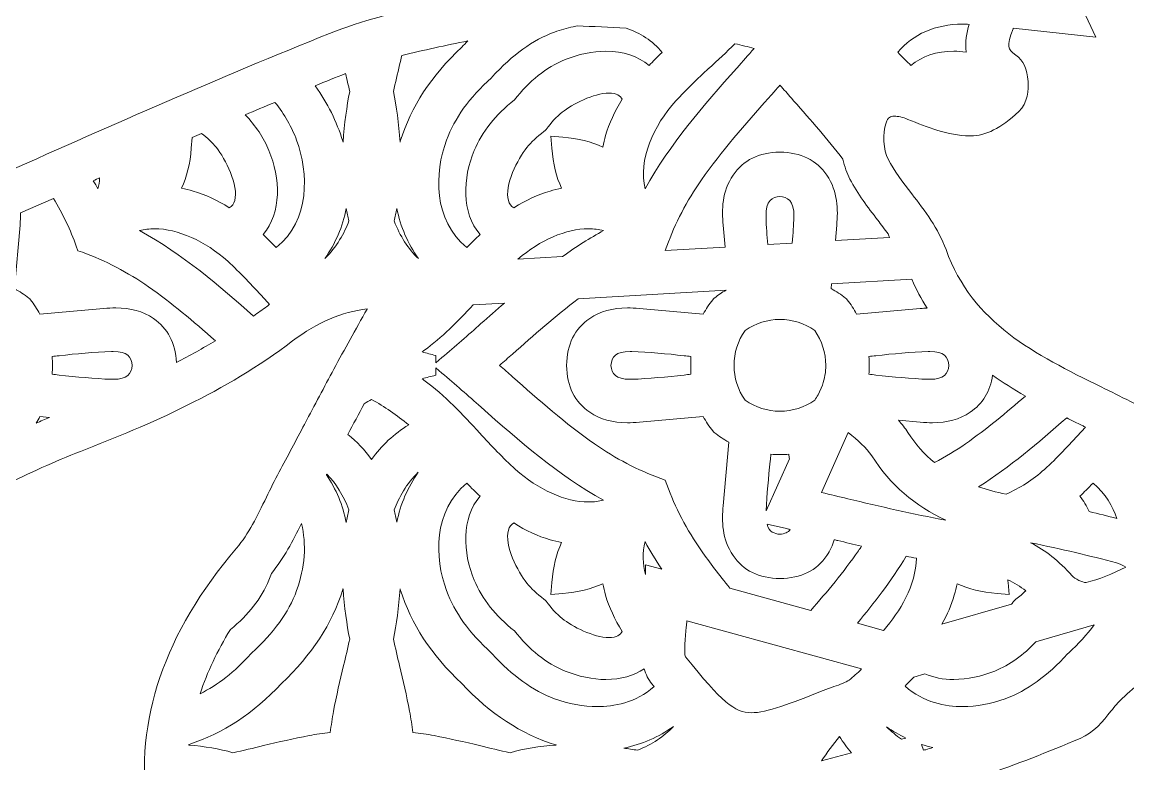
# Model space of a CAD drawing. Header units: inches. Extents: x 95 to 3545, y -2258 to -163.
# Drawn here: x 1654.8 to 2088.8, y -1878.8 to -1587.6 of the extents above; entities that cross this region are included whole.
import ezdxf

# ---------------------------------------------------------------- set-up
doc = ezdxf.new("R2010")
doc.units = ezdxf.units.IN
doc.header["$MEASUREMENT"] = 0
doc.layers.add('Layer 1', color=7, linetype='Continuous')

msp = doc.modelspace()

# ---------------------------------------------------------------- linework, layer by layer
at = {"layer": 'Layer 1', "lineweight": 0}
for points, knots in [([(1588.7, -2234.98), (1588.7, -2234.98), (1582.94, -2236.26), (1582.94, -2236.26), (1582.94, -2236.26), (1569.28, -2224.81), (1569.28, -2224.81), (1569.28, -2224.81), (1579.17, -2218.65), (1579.17, -2218.65), (1582.73, -2216.43), (1586.33, -2214.08), (1589.8, -2211.81), (1596.01, -2207.75), (1602.37, -2203.59), (1609.03, -2199.83), (1609.03, -2199.83), (1621.99, -2188.6), (1621.99, -2188.6), (1632.5, -2179.5), (1645, -2174.04), (1657.09, -2168.76), (1665.23, -2165.2), (1673.1, -2161.76), (1680.24, -2157.37), (1680.24, -2157.37), (1646.04, -2166.78), (1646.04, -2166.78), (1646.04, -2166.78), (1637.97, -2149.46), (1637.97, -2149.46), (1637.97, -2149.46), (1663.84, -2138.18), (1663.84, -2138.18), (1663.84, -2138.18), (1662.38, -2138.18), (1662.38, -2138.18), (1662.38, -2138.18), (1660.65, -2119.26), (1660.65, -2119.26), (1660.65, -2119.26), (1668.62, -2118.13), (1668.62, -2118.13), (1671.49, -2117.73), (1674.35, -2117.34), (1677.22, -2116.95), (1683.43, -2116.12), (1689.76, -2115.27), (1695.89, -2114.25), (1713.28, -2111.35), (1718.52, -2104.63), (1725.45, -2085.91), (1731.43, -2069.74), (1735.36, -2053.43), (1737.97, -2037.83), (1737.97, -2037.83), (1728, -2043.54), (1728, -2043.54), (1727.23, -2043.99), (1726.57, -2044.43), (1725.93, -2044.87), (1725.93, -2044.87), (1725.85, -2044.92), (1725.85, -2044.92), (1723.91, -2046.24), (1721.5, -2047.88), (1718.08, -2048.05), (1711.54, -2048.36), (1704.87, -2048.74), (1698.43, -2049.1), (1680.57, -2050.09), (1662.16, -2051.12), (1643.72, -2051.12), (1642.24, -2051.12), (1640.76, -2051.12), (1639.28, -2051.1), (1639.28, -2051.1), (1638.02, -2051.09), (1638.02, -2051.09), (1626.6, -2051.09), (1620.46, -2052.65), (1614.31, -2061.86), (1586.36, -2103.78), (1548.78, -2137.9), (1499.42, -2166.18), (1485.88, -2173.93), (1473.31, -2184.2), (1461.15, -2194.14), (1455.63, -2198.65), (1449.95, -2203.29), (1444.3, -2207.6), (1444.3, -2207.6), (1429.52, -2218.86), (1429.52, -2218.86), (1429.52, -2218.86), (1423.5, -2213.94), (1423.5, -2213.94), (1423.5, -2213.94), (1434.47, -2191.19), (1434.47, -2191.19), (1434.47, -2191.19), (1416.14, -2194.34), (1416.14, -2194.34), (1416.14, -2194.34), (1410.18, -2179.45), (1410.18, -2179.45), (1410.18, -2179.45), (1411.3, -2178.76), (1411.3, -2178.76), (1401.16, -2178.45), (1390.51, -2176.54), (1378.06, -2172.82), (1375.55, -2172.07), (1372.18, -2172.05), (1368.27, -2172.02), (1366, -2172), (1363.44, -2171.98), (1360.7, -2171.81), (1360.7, -2171.81), (1341.82, -2170.69), (1341.82, -2170.69), (1341.82, -2170.69), (1331.44, -2174.95), (1331.44, -2174.95), (1331.44, -2174.95), (1320.73, -2160.86), (1320.73, -2160.86), (1320.73, -2160.86), (1338.55, -2146.6), (1338.55, -2146.6), (1338.55, -2146.6), (1325.56, -2145.64), (1325.56, -2145.64), (1325.56, -2145.64), (1324.27, -2137.97), (1324.27, -2137.97), (1324.27, -2137.97), (1354.92, -2124.84), (1354.92, -2124.84), (1354.92, -2124.84), (1350.21, -2111.4), (1350.21, -2111.4), (1350.21, -2111.4), (1355.61, -2108.09), (1355.61, -2108.09), (1355.61, -2108.09), (1352.5, -2091.5), (1352.5, -2091.5), (1352.5, -2091.5), (1359.38, -2089.11), (1359.38, -2089.11), (1360.84, -2088.6), (1362.35, -2088.16), (1363.68, -2087.77), (1366.11, -2087.05), (1368.41, -2086.38), (1370.04, -2085.44), (1375.18, -2082.48), (1380.45, -2079.65), (1385.55, -2076.91), (1398.02, -2070.22), (1410.89, -2063.3), (1421.41, -2054.59), (1454.81, -2026.94), (1495.17, -2010.13), (1548.44, -2001.69), (1561.1, -1999.69), (1573.97, -1999.23), (1586.41, -1998.78), (1586.41, -1998.78), (1586.53, -1998.77), (1586.53, -1998.77), (1589.91, -1998.65), (1593.28, -1998.53), (1596.65, -1998.38), (1605.72, -1997.97), (1610.68, -1996.32), (1614.31, -1988.05), (1624.89, -1963.99), (1641.51, -1943.01), (1662.39, -1927.38), (1662.39, -1927.38), (1665.76, -1924.85), (1665.76, -1924.85), (1665.76, -1924.85), (1702.05, -1935.39), (1702.05, -1935.39), (1702.05, -1935.39), (1697.14, -1944.58), (1697.14, -1944.58), (1695.02, -1948.55), (1695.26, -1949.83), (1703, -1956.9), (1703, -1956.9), (1703.72, -1957.57), (1704.03, -1957.85), (1704.03, -1957.85), (1718.27, -1951.67), (1718.27, -1951.67), (1717.09, -1947.72), (1715.86, -1943.79), (1714.66, -1939.96), (1714.66, -1939.96), (1714.61, -1939.79), (1714.61, -1939.79), (1710.11, -1925.36), (1705.86, -1911.77), (1703.87, -1897.24), (1698.97, -1861.45), (1710.46, -1827.72), (1738.99, -1794.11), (1743.67, -1788.6), (1747.08, -1781.57), (1750.68, -1774.13), (1752.28, -1770.85), (1753.9, -1767.5), (1755.66, -1764.23), (1759.01, -1758.03), (1762.37, -1751.68), (1765.61, -1745.54), (1765.61, -1745.54), (1765.84, -1745.1), (1765.84, -1745.1), (1769.54, -1738.12), (1773.36, -1730.89), (1777.19, -1723.82), (1781.36, -1716.12), (1785.65, -1708.44), (1790.2, -1700.3), (1790.2, -1700.3), (1790.24, -1700.23), (1790.24, -1700.23), (1779.98, -1701.43), (1770.72, -1705.45), (1760.97, -1712.81), (1734.26, -1732.97), (1705.18, -1745.55), (1677.73, -1756.14), (1667.59, -1760.05), (1657.44, -1764.86), (1647.63, -1769.51), (1635.89, -1775.07), (1623.76, -1780.81), (1611.19, -1785.29), (1582.65, -1795.47), (1552.17, -1805.92), (1520.88, -1812.02), (1504.38, -1815.24), (1487.59, -1815.66), (1474.8, -1815.66), (1468.35, -1815.66), (1461.84, -1815.54), (1455.54, -1815.42), (1451.3, -1815.35), (1447.06, -1815.27), (1442.83, -1815.23), (1442.83, -1815.23), (1419.9, -1815), (1419.9, -1815), (1419.9, -1815), (1418.48, -1807.27), (1418.48, -1807.27), (1418.48, -1807.27), (1430.57, -1802.54), (1430.57, -1802.54), (1430.57, -1802.54), (1419.17, -1803.58), (1419.17, -1803.58), (1419.17, -1803.58), (1416.2, -1785.65), (1416.2, -1785.65), (1416.2, -1785.65), (1438.01, -1779.27), (1438.01, -1779.27), (1438.01, -1779.27), (1392.35, -1782.39), (1392.35, -1782.39), (1392.35, -1782.39), (1390.41, -1774.77), (1390.41, -1774.77), (1390.41, -1774.77), (1400.29, -1770.24), (1400.29, -1770.24), (1382.75, -1769.65), (1364.52, -1766.57), (1347.32, -1754.16), (1347.32, -1754.16), (1328.86, -1740.85), (1328.86, -1740.85), (1328.86, -1740.85), (1373.63, -1736.97), (1373.63, -1736.97), (1373.63, -1736.97), (1348.67, -1730.24), (1348.67, -1730.24), (1348.67, -1730.24), (1352.17, -1714.11), (1352.17, -1714.11), (1352.17, -1714.11), (1356.65, -1712.56), (1356.65, -1712.56), (1356.68, -1712.54), (1357.01, -1712.38), (1357.01, -1712.38), (1358.21, -1711.81), (1360.23, -1710.86), (1362.83, -1710.86), (1362.83, -1710.86), (1362.96, -1710.86), (1362.96, -1710.86), (1362.96, -1710.86), (1364.05, -1710.93), (1364.05, -1710.93), (1364.05, -1710.93), (1364.19, -1710.95), (1364.19, -1710.95), (1378.69, -1712.85), (1393.52, -1713.82), (1408.28, -1713.82), (1469, -1713.82), (1531.02, -1698.44), (1609.35, -1663.96), (1622.64, -1658.11), (1635.99, -1652.17), (1648.9, -1646.43), (1690.13, -1628.09), (1732.75, -1609.13), (1775.42, -1592.13), (1788.28, -1587.01), (1801.46, -1583.71), (1815.17, -1580.77), (1815.17, -1580.77), (1813.78, -1580.48), (1813.78, -1580.48), (1813.78, -1580.48), (1791.8, -1582.17), (1791.8, -1582.17), (1791.8, -1582.17), (1787.02, -1560.98), (1787.02, -1560.98), (1787.02, -1560.98), (1796.13, -1559.72), (1796.13, -1559.72), (1814.42, -1557.19), (1827.78, -1546.06), (1841.92, -1534.28), (1845.3, -1531.46), (1848.79, -1528.55), (1852.35, -1525.76), (1862.32, -1517.95), (1873.84, -1512.65), (1884.97, -1507.52), (1889.93, -1505.24), (1895.07, -1502.88), (1899.85, -1500.37), (1900.33, -1500.12), (1900.85, -1499.86), (1901.39, -1499.59), (1901.82, -1499.38), (1902.82, -1498.88), (1903.58, -1498.45), (1905.84, -1489.24), (1907.84, -1480.25), (1908.22, -1471.5), (1908.52, -1464.57), (1906.01, -1460.57), (1898.63, -1456.22), (1867.43, -1437.82), (1833.27, -1429.71), (1803.97, -1424.21), (1799.23, -1423.32), (1795.13, -1421.18), (1791.52, -1419.3), (1790.04, -1418.53), (1788.71, -1417.83), (1787.37, -1417.24), (1787.37, -1417.24), (1782.05, -1414.86), (1782.05, -1414.86), (1782.05, -1414.86), (1783.12, -1396.15), (1783.12, -1396.15), (1783.12, -1396.15), (1789.85, -1395.09), (1789.85, -1395.09), (1795.87, -1394.14), (1802.07, -1392.9), (1808.08, -1391.71), (1821.8, -1388.97), (1835.96, -1386.14), (1850.31, -1386.14), (1850.31, -1386.14), (1851.21, -1386.15), (1851.21, -1386.15), (1875.47, -1386.35), (1899.91, -1388.62), (1923.55, -1390.81), (1932.45, -1391.63), (1941.62, -1392.48), (1950.66, -1393.21), (1959.04, -1393.88), (1967.94, -1394.69), (1976.63, -1396.42), (1992.47, -1399.58), (2002.2, -1408.56), (2006.4, -1423.87), (2012.88, -1447.55), (2021.96, -1471.39), (2029.96, -1492.42), (2030.42, -1493.32), (2033.37, -1495.67), (2036.35, -1496.6), (2057.67, -1503.19), (2075.71, -1506.27), (2093.12, -1506.27), (2102.51, -1506.27), (2111.79, -1505.38), (2121.49, -1503.54), (2121.49, -1503.54), (2138.63, -1500.3), (2138.63, -1500.3), (2138.63, -1500.3), (2130.55, -1515.76), (2130.55, -1515.76), (2114.14, -1547.18), (2087.78, -1554.18), (2059.43, -1557.67), (2059.43, -1557.67), (2076.21, -1593.51), (2076.21, -1593.51), (2076.21, -1593.51), (2043.79, -1589.95), (2043.79, -1589.95), (2043.76, -1590.04), (2043.73, -1590.13), (2043.7, -1590.22), (2041.22, -1597.41), (2041.3, -1598.08), (2044.79, -1600.59), (2047.68, -1602.65), (2049.31, -1606.13), (2049.62, -1610.91), (2049.81, -1613.88), (2049.58, -1619.38), (2045.92, -1622.79), (2039.03, -1629.21), (2032.87, -1632.34), (2027.08, -1632.34), (2027.08, -1632.34), (2026.6, -1632.33), (2026.6, -1632.33), (2018.09, -1632.03), (2009.97, -1628.94), (2002.37, -1625.81), (2000.42, -1625), (1998.56, -1624.56), (1997.13, -1624.56), (1995.48, -1624.56), (1994.62, -1624.93), (1993.87, -1627.14), (1992.45, -1631.34), (1992.81, -1637.88), (1994.66, -1641.43), (1997.05, -1646.03), (2000.43, -1650.42), (2004, -1655.06), (2009.12, -1661.74), (2014.42, -1668.63), (2017.41, -1676.96), (2027.84, -1705.98), (2052.36, -1718.06), (2078.31, -1730.85), (2082.04, -1732.68), (2085.89, -1734.58), (2089.74, -1736.56), (2108.29, -1746.07), (2128.21, -1754.08), (2147.49, -1761.82), (2153.16, -1764.1), (2158.99, -1766.44), (2164.81, -1768.83), (2164.88, -1768.84), (2165.12, -1768.88), (2165.54, -1768.88), (2166.8, -1768.88), (2168.36, -1768.58), (2169.53, -1768.12), (2199.3, -1756.28), (2229.5, -1744.04), (2258.7, -1732.2), (2258.7, -1732.2), (2279.42, -1723.81), (2279.42, -1723.81), (2279.98, -1723.58), (2280.82, -1723.11), (2281.64, -1722.65), (2284.43, -1721.09), (2287.71, -1719.43), (2291.43, -1719.43), (2292.21, -1719.43), (2292.98, -1719.51), (2293.73, -1719.66), (2293.73, -1719.66), (2294.64, -1719.84), (2294.64, -1719.84), (2302.02, -1721.3), (2311.19, -1723.11), (2315.89, -1729.96), (2319.9, -1735.82), (2319.62, -1740.85), (2318.67, -1744.03), (2316.53, -1751.23), (2309.78, -1754.87), (2303.47, -1757.48), (2293.57, -1761.57), (2283.68, -1765.69), (2273.78, -1769.8), (2273.78, -1769.8), (2271.45, -1770.77), (2271.45, -1770.77), (2249.23, -1780.02), (2226.25, -1789.59), (2203.41, -1798.8), (2192.11, -1803.36), (2184.27, -1807.93), (2177.61, -1817.85), (2170.18, -1828.92), (2155.27, -1836.33), (2143.8, -1839.56), (2133.87, -1842.36), (2123.66, -1843.38), (2113.79, -1844.36), (2107.49, -1844.99), (2101.03, -1845.64), (2094.95, -1846.73), (2093.22, -1847.04), (2089.88, -1850.08), (2087.68, -1852.09), (2087.68, -1852.09), (2086.36, -1853.29), (2086.36, -1853.29), (2084.99, -1854.51), (2083.6, -1856.27), (2082.13, -1858.13), (2079, -1862.08), (2075.47, -1866.53), (2070.01, -1868.85), (2044.62, -1879.59), (2019.86, -1888.3), (1994.29, -1895.49), (1994.29, -1895.49), (1990.43, -1896.58), (1990.43, -1896.58), (1992.04, -1897.77), (1993.69, -1898.91), (1995.36, -1899.96), (2016.2, -1913.07), (2028.5, -1930.21), (2031.93, -1950.91), (2036.05, -1975.73), (2026.56, -2004.6), (2005.91, -2030.09), (2002.22, -2034.66), (1998.72, -2039.66), (1995.35, -2044.5), (1992.74, -2048.24), (1990.04, -2052.1), (1987.18, -2055.88), (1985.17, -2058.53), (1983.16, -2061.27), (1981.21, -2063.92), (1974.92, -2072.47), (1968.47, -2081.23), (1960.92, -2089.09), (1951.52, -2098.87), (1941.67, -2108.44), (1932.14, -2117.7), (1932.14, -2117.7), (1932.01, -2117.83), (1932.01, -2117.83), (1919.32, -2130.16), (1906.21, -2142.92), (1894.22, -2156.11), (1868.52, -2184.41), (1834.67, -2193.57), (1801.93, -2202.44), (1801.93, -2202.44), (1801.29, -2202.61), (1801.29, -2202.61), (1782.91, -2207.59), (1764.31, -2212.4), (1746.33, -2217.05), (1746.33, -2217.05), (1745.94, -2217.16), (1745.94, -2217.16), (1737.97, -2219.22), (1730.06, -2221.26), (1722.22, -2223.31), (1722.22, -2223.31), (1697.88, -2229.66), (1697.88, -2229.66), (1697.88, -2229.66), (1702.99, -2223.17), (1702.99, -2223.17), (1702.99, -2223.17), (1594.82, -2253.86), (1594.82, -2253.86), (1594.82, -2253.86), (1588.7, -2234.98), (1588.7, -2234.98)], [0, 0, 0, 0, 1, 1, 1, 2, 2, 2, 3, 3, 3, 4, 4, 4, 5, 5, 5, 6, 6, 6, 7, 7, 7, 8, 8, 8, 9, 9, 9, 10, 10, 10, 11, 11, 11, 12, 12, 12, 13, 13, 13, 14, 14, 14, 15, 15, 15, 16, 16, 16, 17, 17, 17, 18, 18, 18, 19, 19, 19, 20, 20, 20, 21, 21, 21, 22, 22, 22, 23, 23, 23, 24, 24, 24, 25, 25, 25, 26, 26, 26, 27, 27, 27, 28, 28, 28, 29, 29, 29, 30, 30, 30, 31, 31, 31, 32, 32, 32, 33, 33, 33, 34, 34, 34, 35, 35, 35, 36, 36, 36, 37, 37, 37, 38, 38, 38, 39, 39, 39, 40, 40, 40, 41, 41, 41, 42, 42, 42, 43, 43, 43, 44, 44, 44, 45, 45, 45, 46, 46, 46, 47, 47, 47, 48, 48, 48, 49, 49, 49, 50, 50, 50, 51, 51, 51, 52, 52, 52, 53, 53, 53, 54, 54, 54, 55, 55, 55, 56, 56, 56, 57, 57, 57, 58, 58, 58, 59, 59, 59, 60, 60, 60, 61, 61, 61, 62, 62, 62, 63, 63, 63, 64, 64, 64, 65, 65, 65, 66, 66, 66, 67, 67, 67, 68, 68, 68, 69, 69, 69, 70, 70, 70, 71, 71, 71, 72, 72, 72, 73, 73, 73, 74, 74, 74, 75, 75, 75, 76, 76, 76, 77, 77, 77, 78, 78, 78, 79, 79, 79, 80, 80, 80, 81, 81, 81, 82, 82, 82, 83, 83, 83, 84, 84, 84, 85, 85, 85, 86, 86, 86, 87, 87, 87, 88, 88, 88, 89, 89, 89, 90, 90, 90, 91, 91, 91, 92, 92, 92, 93, 93, 93, 94, 94, 94, 95, 95, 95, 96, 96, 96, 97, 97, 97, 98, 98, 98, 99, 99, 99, 100, 100, 100, 101, 101, 101, 102, 102, 102, 103, 103, 103, 104, 104, 104, 105, 105, 105, 106, 106, 106, 107, 107, 107, 108, 108, 108, 109, 109, 109, 110, 110, 110, 111, 111, 111, 112, 112, 112, 113, 113, 113, 114, 114, 114, 115, 115, 115, 116, 116, 116, 117, 117, 117, 118, 118, 118, 119, 119, 119, 120, 120, 120, 121, 121, 121, 122, 122, 122, 123, 123, 123, 124, 124, 124, 125, 125, 125, 126, 126, 126, 127, 127, 127, 128, 128, 128, 129, 129, 129, 130, 130, 130, 131, 131, 131, 132, 132, 132, 133, 133, 133, 134, 134, 134, 135, 135, 135, 136, 136, 136, 137, 137, 137, 138, 138, 138, 139, 139, 139, 140, 140, 140, 141, 141, 141, 142, 142, 142, 143, 143, 143, 144, 144, 144, 145, 145, 145, 146, 146, 146, 147, 147, 147, 148, 148, 148, 149, 149, 149, 150, 150, 150, 151, 151, 151, 152, 152, 152, 153, 153, 153, 154, 154, 154, 155, 155, 155, 156, 156, 156, 157, 157, 157, 158, 158, 158, 159, 159, 159, 160, 160, 160, 161, 161, 161, 162, 162, 162, 163, 163, 163, 164, 164, 164, 165, 165, 165, 166, 166, 166, 167, 167, 167, 168, 168, 168, 169, 169, 169, 170, 170, 170, 171, 171, 171, 172, 172, 172, 173, 173, 173, 174, 174, 174, 175, 175, 175, 176, 176, 176, 177, 177, 177, 178, 178, 178, 179, 179, 179, 180, 180, 180, 181, 181, 181, 182, 182, 182, 183, 183, 183, 184, 184, 184, 185, 185, 185, 186, 186, 186, 187, 187, 187, 188, 188, 188, 189, 189, 189, 190, 190, 190, 191, 191, 191, 192, 192, 192, 193, 193, 193, 194, 194, 194, 195, 195, 195, 196, 196, 196, 197, 197, 197, 198, 198, 198, 199, 199, 199, 200, 200, 200, 201, 201, 201, 202, 202, 202, 203, 203, 203, 203]), ([(1872.6, -1589.15), (1872.24, -1589.22), (1871.87, -1589.3), (1871.51, -1589.38), (1871.51, -1589.38), (1871.13, -1589.45), (1871.13, -1589.45), (1868.56, -1589.99), (1866.09, -1590.69), (1863.79, -1591.53), (1855.22, -1594.68), (1847.2, -1600.45), (1839.29, -1609.18), (1839.29, -1609.18), (1839.16, -1609.33), (1839.16, -1609.33), (1839.16, -1609.33), (1839.01, -1609.46), (1839.01, -1609.46), (1830.28, -1617.37), (1824.51, -1625.39), (1821.36, -1633.96), (1816.59, -1646.93), (1816.08, -1665.26), (1829.32, -1676.14), (1831.16, -1674.26), (1832.87, -1672.57), (1834.51, -1671.03), (1827.1, -1662.42), (1827.76, -1648.82), (1832.21, -1638.08), (1835.28, -1630.65), (1840.6, -1623.96), (1848.01, -1618.18), (1853.79, -1610.77), (1860.48, -1605.45), (1867.91, -1602.37), (1873.06, -1600.24), (1878.76, -1599.07), (1883.95, -1599.07), (1890.72, -1599.07), (1896.56, -1601.04), (1900.85, -1604.69), (1902.38, -1603.06), (1904.07, -1601.35), (1905.94, -1599.52), (1902.25, -1595.02), (1897.51, -1591.85), (1891.82, -1590.07), (1885.38, -1589.61), (1878.92, -1589.3), (1872.6, -1589.15)], [0, 0, 0, 0, 1, 1, 1, 2, 2, 2, 3, 3, 3, 4, 4, 4, 5, 5, 5, 6, 6, 6, 7, 7, 7, 8, 8, 8, 9, 9, 9, 10, 10, 10, 11, 11, 11, 12, 12, 12, 13, 13, 13, 14, 14, 14, 15, 15, 15, 16, 16, 16, 17, 17, 17, 17]), ([(1998.46, -1599.49), (2000.35, -1601.33), (2002.04, -1603.05), (2003.59, -1604.69), (2007.87, -1601.04), (2013.7, -1599.07), (2020.47, -1599.07), (2022.03, -1599.07), (2023.63, -1599.18), (2025.26, -1599.38), (2024.78, -1595.46), (2025.53, -1591.72), (2026.48, -1588.52), (2025.59, -1588.46), (2024.71, -1588.44), (2023.84, -1588.44), (2013.28, -1588.44), (2004.39, -1592.34), (1998.46, -1599.49)], [0, 0, 0, 0, 1, 1, 1, 2, 2, 2, 3, 3, 3, 4, 4, 4, 5, 5, 5, 6, 6, 6, 6]), ([(1800.53, -1614.84), (1801.64, -1620.63), (1802.65, -1627.45), (1803.11, -1634.71), (1803.15, -1634.6), (1803.18, -1634.48), (1803.22, -1634.37), (1807.47, -1620.8), (1815.35, -1608.74), (1827.32, -1597.49), (1828.12, -1596.65), (1828.92, -1595.82), (1829.73, -1595.01), (1821.14, -1596.76), (1812.36, -1598.59), (1803.81, -1600.79), (1803.52, -1601.99), (1803.24, -1603.19), (1802.95, -1604.4), (1802.14, -1607.82), (1801.3, -1611.35), (1800.53, -1614.84)], [0, 0, 0, 0, 1, 1, 1, 2, 2, 2, 3, 3, 3, 4, 4, 4, 5, 5, 5, 6, 6, 6, 7, 7, 7, 7]), ([(1934.57, -1596.11), (1931.25, -1599.39), (1927.8, -1602.58), (1924.45, -1605.68), (1924.45, -1605.68), (1924.37, -1605.75), (1924.37, -1605.75), (1919.81, -1609.97), (1915.38, -1614.13), (1911.37, -1618.57), (1902.65, -1628.24), (1896.47, -1641.74), (1899.32, -1653.14), (1909, -1635.37), (1922.31, -1620.34), (1935.24, -1605.74), (1935.24, -1605.74), (1935.39, -1605.57), (1935.39, -1605.57), (1937.58, -1603.09), (1939.83, -1600.55), (1942.06, -1598.01), (1939.67, -1597.34), (1937.17, -1596.71), (1934.57, -1596.11)], [0, 0, 0, 0, 1, 1, 1, 2, 2, 2, 3, 3, 3, 4, 4, 4, 5, 5, 5, 6, 6, 6, 7, 7, 7, 8, 8, 8, 8]), ([(1769.82, -1612.61), (1774.69, -1619.5), (1778.26, -1626.66), (1780.67, -1634.37), (1780.71, -1634.48), (1780.74, -1634.6), (1780.78, -1634.71), (1781.24, -1627.45), (1782.25, -1620.63), (1783.36, -1614.84), (1782.84, -1612.5), (1782.3, -1610.14), (1781.75, -1607.81), (1781.72, -1607.82), (1781.7, -1607.83), (1781.68, -1607.83), (1777.87, -1609.35), (1773.95, -1610.93), (1769.82, -1612.61)], [0, 0, 0, 0, 1, 1, 1, 2, 2, 2, 3, 3, 3, 4, 4, 4, 5, 5, 5, 6, 6, 6, 6]), ([(1947.76, -1617.43), (1938.69, -1627.69), (1929.32, -1638.29), (1921.4, -1649.61), (1915.7, -1657.75), (1911.01, -1666.74), (1907.83, -1675.59), (1907.83, -1675.59), (1907.21, -1677.32), (1907.21, -1677.32), (1907.21, -1677.32), (1930.67, -1675.95), (1930.67, -1675.95), (1930.67, -1675.95), (1929.91, -1667.3), (1929.91, -1667.3), (1929.38, -1661.28), (1929.43, -1654.24), (1933.81, -1647.73), (1937.8, -1641.82), (1943.98, -1638.77), (1952.17, -1638.68), (1960.45, -1638.77), (1966.63, -1641.82), (1970.62, -1647.73), (1975, -1654.24), (1975.05, -1661.28), (1974.52, -1667.3), (1974.52, -1667.3), (1973.98, -1673.42), (1973.98, -1673.42), (1973.98, -1673.42), (1995.27, -1672.18), (1995.27, -1672.18), (1995.08, -1671.72), (1994.88, -1671.26), (1994.69, -1670.8), (1993.35, -1668.96), (1991.94, -1667.11), (1990.59, -1665.36), (1986.73, -1660.34), (1982.74, -1655.15), (1979.66, -1649.23), (1978.49, -1646.98), (1977.58, -1644.36), (1976.96, -1641.42), (1970.92, -1633.63), (1964.41, -1626.18), (1957.71, -1618.61), (1957.71, -1618.61), (1956.73, -1617.49), (1956.73, -1617.49), (1955.22, -1615.79), (1953.72, -1614.09), (1952.22, -1612.38), (1951.68, -1612.99), (1947.76, -1617.43), (1947.76, -1617.43)], [0, 0, 0, 0, 1, 1, 1, 2, 2, 2, 3, 3, 3, 4, 4, 4, 5, 5, 5, 6, 6, 6, 7, 7, 7, 8, 8, 8, 9, 9, 9, 10, 10, 10, 11, 11, 11, 12, 12, 12, 13, 13, 13, 14, 14, 14, 15, 15, 15, 16, 16, 16, 17, 17, 17, 18, 18, 18, 19, 19, 19, 19]), ([(1885.11, -1615.52), (1879.17, -1615.52), (1870.62, -1619.87), (1866.75, -1623.02), (1864.55, -1624.79), (1862.49, -1627), (1860.44, -1629.77), (1860.44, -1629.77), (1860.09, -1630.25), (1860.09, -1630.25), (1860.09, -1630.25), (1859.6, -1630.61), (1859.6, -1630.61), (1856.84, -1632.66), (1854.63, -1634.72), (1852.85, -1636.92), (1849.37, -1641.21), (1843.98, -1651.83), (1845.64, -1657.69), (1846, -1658.95), (1846.68, -1659.86), (1847.78, -1660.51), (1852.53, -1657.49), (1857.2, -1655.33), (1862.01, -1653.94), (1863.5, -1653.51), (1865.01, -1653.14), (1866.52, -1652.84), (1864.44, -1648.4), (1863.17, -1643.22), (1862.68, -1637.16), (1862.68, -1637.16), (1862.29, -1632.46), (1862.29, -1632.46), (1862.29, -1632.46), (1866.99, -1632.85), (1866.99, -1632.85), (1873.05, -1633.34), (1878.23, -1634.61), (1882.67, -1636.68), (1882.97, -1635.18), (1883.34, -1633.67), (1883.77, -1632.18), (1885.16, -1627.37), (1887.32, -1622.69), (1890.34, -1617.94), (1889.56, -1616.61), (1888.15, -1615.52), (1885.11, -1615.52)], [0, 0, 0, 0, 1, 1, 1, 2, 2, 2, 3, 3, 3, 4, 4, 4, 5, 5, 5, 6, 6, 6, 7, 7, 7, 8, 8, 8, 9, 9, 9, 10, 10, 10, 11, 11, 11, 12, 12, 12, 13, 13, 13, 14, 14, 14, 15, 15, 15, 16, 16, 16, 16]), ([(1749.38, -1671.03), (1751.02, -1672.57), (1752.73, -1674.26), (1754.57, -1676.14), (1767.81, -1665.26), (1767.3, -1646.93), (1762.53, -1633.96), (1760.65, -1628.84), (1757.85, -1623.97), (1754.01, -1619.13), (1749.98, -1620.81), (1746.12, -1622.43), (1742.36, -1624.01), (1746.47, -1628.32), (1749.6, -1633.03), (1751.69, -1638.08), (1756.14, -1648.82), (1756.79, -1662.42), (1749.38, -1671.03)], [0, 0, 0, 0, 1, 1, 1, 2, 2, 2, 3, 3, 3, 4, 4, 4, 5, 5, 5, 6, 6, 6, 6]), ([(1717.38, -1652.84), (1718.88, -1653.14), (1720.39, -1653.51), (1721.88, -1653.94), (1726.69, -1655.33), (1731.37, -1657.49), (1736.11, -1660.51), (1737.21, -1659.86), (1737.89, -1658.96), (1738.25, -1657.69), (1739.91, -1651.83), (1734.53, -1641.21), (1731.04, -1636.92), (1729.47, -1634.98), (1727.56, -1633.14), (1725.23, -1631.32), (1724.01, -1631.85), (1722.79, -1632.37), (1721.56, -1632.9), (1721.56, -1632.9), (1721.21, -1637.16), (1721.21, -1637.16), (1720.72, -1643.22), (1719.45, -1648.4), (1717.38, -1652.84)], [0, 0, 0, 0, 1, 1, 1, 2, 2, 2, 3, 3, 3, 4, 4, 4, 5, 5, 5, 6, 6, 6, 7, 7, 7, 8, 8, 8, 8]), ([(1682.74, -1649.9), (1683.37, -1650.99), (1683.98, -1652.07), (1684.57, -1653.15), (1684.92, -1651.75), (1685.14, -1650.3), (1685.22, -1648.8), (1684.4, -1649.17), (1683.57, -1649.53), (1682.74, -1649.9)], [0, 0, 0, 0, 1, 1, 1, 2, 2, 2, 3, 3, 3, 3]), ([(1691.53, -1699.85), (1697.44, -1699.85), (1702.14, -1701.16), (1706.33, -1703.98), (1711.97, -1707.79), (1715.01, -1713.59), (1715.35, -1721.23), (1720.67, -1718.49), (1725.8, -1715.65), (1730.71, -1712.71), (1721.83, -1704.92), (1713.48, -1697.88), (1704.45, -1691.57), (1696.31, -1685.87), (1687.33, -1681.18), (1678.47, -1678), (1678.47, -1678), (1676.7, -1677.36), (1676.7, -1677.36), (1676.7, -1677.36), (1676.06, -1675.59), (1676.06, -1675.59), (1673.81, -1669.32), (1670.81, -1663.02), (1667.11, -1656.83), (1667.11, -1656.83), (1654.21, -1662.57), (1654.21, -1662.57), (1654.21, -1664.01), (1654.13, -1665.57), (1653.98, -1667.3), (1653.98, -1667.3), (1651.78, -1692.27), (1651.78, -1692.27), (1653.78, -1693.35), (1655.67, -1694.6), (1657.43, -1695.99), (1657.43, -1695.99), (1657.78, -1696.28), (1657.78, -1696.28), (1657.78, -1696.28), (1658.07, -1696.63), (1658.07, -1696.63), (1659.46, -1698.39), (1660.71, -1700.28), (1661.79, -1702.28), (1661.79, -1702.28), (1686.76, -1700.08), (1686.76, -1700.08), (1688.53, -1699.92), (1690.1, -1699.85), (1691.53, -1699.85)], [0, 0, 0, 0, 1, 1, 1, 2, 2, 2, 3, 3, 3, 4, 4, 4, 5, 5, 5, 6, 6, 6, 7, 7, 7, 8, 8, 8, 9, 9, 9, 10, 10, 10, 11, 11, 11, 12, 12, 12, 13, 13, 13, 14, 14, 14, 15, 15, 15, 16, 16, 16, 17, 17, 17, 17]), ([(1952.22, -1656.08), (1949.4, -1656.35), (1946.54, -1657.37), (1946.75, -1664.2), (1946.86, -1667.9), (1947.13, -1671.58), (1947.44, -1674.97), (1947.44, -1674.97), (1957.05, -1674.41), (1957.05, -1674.41), (1957.39, -1670.5), (1957.59, -1667.26), (1957.68, -1664.2), (1957.89, -1657.37), (1955.03, -1656.35), (1952.22, -1656.08)], [0, 0, 0, 0, 1, 1, 1, 2, 2, 2, 3, 3, 3, 4, 4, 4, 5, 5, 5, 5]), ([(1782.04, -1660.83), (1780.6, -1667.92), (1777.73, -1674.64), (1773.6, -1680.45), (1778.28, -1675.94), (1781.24, -1670.45), (1783.08, -1665.65), (1782.68, -1664.06), (1782.33, -1662.45), (1782.04, -1660.83)], [0, 0, 0, 0, 1, 1, 1, 2, 2, 2, 3, 3, 3, 3]), ([(1800.81, -1665.66), (1803.12, -1671.67), (1806.3, -1676.63), (1810.31, -1680.45), (1806.16, -1674.64), (1803.29, -1667.93), (1801.85, -1660.85), (1801.55, -1662.46), (1801.21, -1664.07), (1800.81, -1665.66)], [0, 0, 0, 0, 1, 1, 1, 2, 2, 2, 3, 3, 3, 3]), ([(1700.89, -1669.48), (1717.77, -1678.7), (1732.45, -1691.37), (1745.64, -1703.03), (1747.47, -1701.76), (1749.13, -1700.56), (1750.78, -1699.31), (1751.16, -1699.03), (1751.55, -1698.74), (1751.95, -1698.45), (1751.14, -1697.59), (1750.34, -1696.72), (1749.54, -1695.86), (1745.05, -1690.99), (1740.4, -1685.96), (1735.49, -1681.54), (1726.62, -1673.54), (1715.89, -1668.76), (1706.79, -1668.76), (1704.73, -1668.76), (1702.76, -1669), (1700.89, -1669.48)], [0, 0, 0, 0, 1, 1, 1, 2, 2, 2, 3, 3, 3, 4, 4, 4, 5, 5, 5, 6, 6, 6, 7, 7, 7, 7]), ([(1877.1, -1668.76), (1868.33, -1668.76), (1858.04, -1673.2), (1849.37, -1680.69), (1849.37, -1680.69), (1866.85, -1679.67), (1866.85, -1679.67), (1872.37, -1675.73), (1877.71, -1672.36), (1883, -1669.48), (1881.13, -1669), (1879.16, -1668.76), (1877.1, -1668.76)], [0, 0, 0, 0, 1, 1, 1, 2, 2, 2, 3, 3, 3, 4, 4, 4, 4]), ([(1972.32, -1692.27), (1974.32, -1693.35), (1976.21, -1694.6), (1977.97, -1695.99), (1977.97, -1695.99), (1978.32, -1696.28), (1978.32, -1696.28), (1978.32, -1696.28), (1978.61, -1696.63), (1978.61, -1696.63), (1980, -1698.39), (1981.25, -1700.28), (1982.33, -1702.28), (1982.33, -1702.28), (2007.3, -1700.08), (2007.3, -1700.08), (2008.24, -1700), (2009.11, -1699.94), (2009.95, -1699.9), (2007.69, -1696.33), (2005.69, -1692.56), (2003.94, -1688.61), (2003.94, -1688.61), (1972.48, -1690.44), (1972.48, -1690.44), (1972.48, -1690.44), (1972.32, -1692.27), (1972.32, -1692.27)], [0, 0, 0, 0, 1, 1, 1, 2, 2, 2, 3, 3, 3, 4, 4, 4, 5, 5, 5, 6, 6, 6, 7, 7, 7, 8, 8, 8, 9, 9, 9, 9]), ([(1964.39, -1818.56), (1970.65, -1811.35), (1977.15, -1803.57), (1983.04, -1795.16), (1983.44, -1794.58), (1983.85, -1793.98), (1984.26, -1793.37), (1981.14, -1792.64), (1978.02, -1791.91), (1974.94, -1791.17), (1974.48, -1791.06), (1974.02, -1790.96), (1973.56, -1790.85), (1972.89, -1793.07), (1971.91, -1795.12), (1970.62, -1797.03), (1966.63, -1802.95), (1960.45, -1806), (1952.26, -1806.09), (1943.98, -1806), (1937.8, -1802.95), (1933.81, -1797.03), (1929.43, -1790.53), (1929.38, -1783.49), (1929.91, -1777.47), (1929.91, -1777.47), (1932.12, -1752.5), (1932.12, -1752.5), (1930.11, -1751.42), (1928.22, -1750.17), (1926.46, -1748.78), (1926.46, -1748.78), (1926.11, -1748.49), (1926.11, -1748.49), (1926.11, -1748.49), (1925.82, -1748.14), (1925.82, -1748.14), (1924.43, -1746.38), (1923.18, -1744.49), (1922.1, -1742.48), (1922.1, -1742.48), (1897.13, -1744.69), (1897.13, -1744.69), (1895.36, -1744.85), (1893.8, -1744.92), (1892.36, -1744.92), (1886.45, -1744.92), (1881.75, -1743.61), (1877.57, -1740.79), (1871.65, -1736.8), (1868.6, -1730.62), (1868.51, -1722.43), (1868.6, -1714.15), (1871.65, -1707.97), (1877.57, -1703.98), (1881.75, -1701.16), (1886.45, -1699.85), (1892.36, -1699.85), (1893.8, -1699.85), (1895.36, -1699.92), (1897.13, -1700.08), (1897.13, -1700.08), (1922.1, -1702.28), (1922.1, -1702.28), (1923.18, -1700.28), (1924.43, -1698.39), (1925.82, -1696.63), (1925.82, -1696.63), (1926.11, -1696.28), (1926.11, -1696.28), (1926.11, -1696.28), (1926.46, -1695.99), (1926.46, -1695.99), (1927.91, -1694.85), (1929.44, -1693.8), (1931.06, -1692.86), (1931.06, -1692.86), (1873.05, -1696.24), (1873.05, -1696.24), (1864.13, -1703.02), (1855.55, -1710.61), (1847.24, -1717.95), (1845.56, -1719.43), (1843.89, -1720.91), (1842.21, -1722.39), (1843.9, -1723.87), (1845.58, -1725.36), (1847.26, -1726.84), (1857.52, -1735.91), (1868.13, -1745.29), (1879.44, -1753.2), (1887.58, -1758.9), (1896.56, -1763.59), (1905.42, -1766.77), (1905.42, -1766.77), (1907.19, -1767.41), (1907.19, -1767.41), (1907.19, -1767.41), (1907.83, -1769.18), (1907.83, -1769.18), (1911.01, -1778.04), (1915.7, -1787.02), (1921.4, -1795.16), (1924.6, -1799.74), (1928.27, -1804.53), (1932.6, -1809.79), (1932.6, -1809.79), (1964.39, -1818.56), (1964.39, -1818.56)], [0, 0, 0, 0, 1, 1, 1, 2, 2, 2, 3, 3, 3, 4, 4, 4, 5, 5, 5, 6, 6, 6, 7, 7, 7, 8, 8, 8, 9, 9, 9, 10, 10, 10, 11, 11, 11, 12, 12, 12, 13, 13, 13, 14, 14, 14, 15, 15, 15, 16, 16, 16, 17, 17, 17, 18, 18, 18, 19, 19, 19, 20, 20, 20, 21, 21, 21, 22, 22, 22, 23, 23, 23, 24, 24, 24, 25, 25, 25, 26, 26, 26, 27, 27, 27, 28, 28, 28, 29, 29, 29, 30, 30, 30, 31, 31, 31, 32, 32, 32, 33, 33, 33, 34, 34, 34, 35, 35, 35, 36, 36, 36, 36]), ([(1811.8, -1717.14), (1813.49, -1717.61), (1815.24, -1718.05), (1817.13, -1718.49), (1817.13, -1718.49), (1817.13, -1721.39), (1817.13, -1721.39), (1817.13, -1721.39), (1819.59, -1719.32), (1819.59, -1719.32), (1824.73, -1715.01), (1829.9, -1710.44), (1834.89, -1706.01), (1837.9, -1703.34), (1840.97, -1700.63), (1844.08, -1697.93), (1844.08, -1697.93), (1831.78, -1698.65), (1831.78, -1698.65), (1825.72, -1705.16), (1819.63, -1711.41), (1812.52, -1716.61), (1812.28, -1716.79), (1812.04, -1716.96), (1811.8, -1717.14)], [0, 0, 0, 0, 1, 1, 1, 2, 2, 2, 3, 3, 3, 4, 4, 4, 5, 5, 5, 6, 6, 6, 7, 7, 7, 8, 8, 8, 8]), ([(1938.54, -1736.06), (1942.61, -1738.88), (1947.33, -1740.39), (1952.23, -1740.41), (1957.1, -1740.39), (1961.82, -1738.89), (1965.88, -1736.06), (1966.32, -1735.42), (1966.75, -1734.72), (1967.18, -1733.95), (1967.18, -1733.95), (1968.9, -1730.11), (1968.9, -1730.11), (1969.78, -1727.58), (1970.23, -1724.98), (1970.24, -1722.37), (1970.22, -1717.5), (1968.71, -1712.78), (1965.89, -1708.71), (1961.83, -1705.89), (1957.11, -1704.39), (1952.22, -1704.36), (1947.32, -1704.39), (1942.6, -1705.89), (1938.54, -1708.71), (1935.72, -1712.78), (1934.21, -1717.5), (1934.19, -1722.4), (1934.21, -1727.27), (1935.72, -1731.99), (1938.54, -1736.06)], [0, 0, 0, 0, 1, 1, 1, 2, 2, 2, 3, 3, 3, 4, 4, 4, 5, 5, 5, 6, 6, 6, 7, 7, 7, 8, 8, 8, 9, 9, 9, 10, 10, 10, 10]), ([(1669.3, -1726.18), (1676.08, -1726.9), (1683.08, -1727.65), (1689.86, -1727.85), (1690.08, -1727.86), (1690.3, -1727.86), (1690.51, -1727.86), (1696.18, -1727.86), (1697.65, -1725.68), (1697.98, -1722.39), (1697.65, -1719.09), (1696.18, -1716.91), (1690.51, -1716.91), (1690.3, -1716.91), (1690.08, -1716.91), (1689.86, -1716.92), (1683.07, -1717.12), (1676.06, -1717.87), (1669.28, -1718.59), (1668.38, -1718.69), (1667.48, -1718.78), (1666.58, -1718.88), (1666.66, -1720.05), (1666.7, -1721.23), (1666.69, -1722.42), (1666.7, -1723.57), (1666.66, -1724.74), (1666.58, -1725.89), (1667.49, -1725.99), (1668.39, -1726.08), (1669.3, -1726.18)], [0, 0, 0, 0, 1, 1, 1, 2, 2, 2, 3, 3, 3, 4, 4, 4, 5, 5, 5, 6, 6, 6, 7, 7, 7, 8, 8, 8, 9, 9, 9, 10, 10, 10, 10]), ([(1885.91, -1722.39), (1886.24, -1725.68), (1887.71, -1727.86), (1893.38, -1727.86), (1893.6, -1727.86), (1893.81, -1727.86), (1894.03, -1727.85), (1900.81, -1727.65), (1907.82, -1726.9), (1914.59, -1726.18), (1915.5, -1726.08), (1916.41, -1725.99), (1917.31, -1725.89), (1917.23, -1724.72), (1917.19, -1723.54), (1917.2, -1722.35), (1917.19, -1721.2), (1917.23, -1720.03), (1917.31, -1718.88), (1916.41, -1718.78), (1915.51, -1718.69), (1914.61, -1718.59), (1907.83, -1717.87), (1900.82, -1717.12), (1894.03, -1716.92), (1893.81, -1716.91), (1893.59, -1716.91), (1893.38, -1716.91), (1887.71, -1716.91), (1886.24, -1719.09), (1885.91, -1722.39)], [0, 0, 0, 0, 1, 1, 1, 2, 2, 2, 3, 3, 3, 4, 4, 4, 5, 5, 5, 6, 6, 6, 7, 7, 7, 8, 8, 8, 9, 9, 9, 10, 10, 10, 10]), ([(1989.84, -1726.18), (1996.61, -1726.9), (2003.62, -1727.65), (2010.4, -1727.85), (2010.62, -1727.86), (2010.84, -1727.86), (2011.05, -1727.86), (2016.72, -1727.86), (2018.19, -1725.68), (2018.52, -1722.39), (2018.19, -1719.09), (2016.72, -1716.91), (2011.05, -1716.91), (2010.84, -1716.91), (2010.62, -1716.91), (2010.4, -1716.92), (2003.61, -1717.12), (1996.6, -1717.87), (1989.82, -1718.59), (1988.92, -1718.69), (1988.02, -1718.78), (1987.12, -1718.88), (1987.2, -1720.05), (1987.24, -1721.23), (1987.23, -1722.42), (1987.24, -1723.57), (1987.2, -1724.74), (1987.12, -1725.89), (1988.03, -1725.99), (1988.93, -1726.08), (1989.84, -1726.18)], [0, 0, 0, 0, 1, 1, 1, 2, 2, 2, 3, 3, 3, 4, 4, 4, 5, 5, 5, 6, 6, 6, 7, 7, 7, 8, 8, 8, 9, 9, 9, 10, 10, 10, 10]), ([(1812.52, -1728.16), (1820.79, -1734.21), (1827.73, -1741.72), (1834.44, -1748.99), (1838.9, -1753.83), (1843.52, -1758.83), (1848.41, -1763.23), (1857.28, -1771.23), (1868, -1776.01), (1877.1, -1776.01), (1879.16, -1776.01), (1881.13, -1775.77), (1883, -1775.29), (1865.13, -1765.54), (1849.79, -1751.96), (1834.9, -1738.76), (1829.9, -1734.34), (1824.73, -1729.76), (1819.59, -1725.45), (1819.59, -1725.45), (1817.13, -1723.38), (1817.13, -1723.38), (1817.13, -1723.38), (1817.13, -1726.28), (1817.13, -1726.28), (1815.25, -1726.71), (1813.49, -1727.16), (1811.8, -1727.64), (1812.04, -1727.81), (1812.28, -1727.98), (1812.52, -1728.16)], [0, 0, 0, 0, 1, 1, 1, 2, 2, 2, 3, 3, 3, 4, 4, 4, 5, 5, 5, 6, 6, 6, 7, 7, 7, 8, 8, 8, 9, 9, 9, 10, 10, 10, 10]), ([(1998.74, -1743.93), (2000.07, -1745.42), (2001.33, -1747.02), (2002.45, -1748.74), (2005.44, -1753.37), (2008.86, -1757.26), (2012.86, -1760.57), (2017.17, -1758.3), (2021.25, -1755.83), (2024.99, -1753.2), (2033.4, -1747.32), (2041.2, -1740.81), (2048.54, -1734.43), (2043.76, -1731.69), (2039.51, -1728.99), (2035.64, -1726.25), (2034.75, -1732.59), (2031.81, -1737.45), (2026.87, -1740.79), (2022.68, -1743.61), (2017.98, -1744.92), (2012.08, -1744.92), (2010.64, -1744.92), (2009.07, -1744.85), (2007.3, -1744.69), (2007.3, -1744.69), (1998.74, -1743.93), (1998.74, -1743.93)], [0, 0, 0, 0, 1, 1, 1, 2, 2, 2, 3, 3, 3, 4, 4, 4, 5, 5, 5, 6, 6, 6, 7, 7, 7, 8, 8, 8, 9, 9, 9, 9]), ([(1782.65, -1749.49), (1786.19, -1752.31), (1789.29, -1755.6), (1791.94, -1759.33), (1795.85, -1753.81), (1800.73, -1749.28), (1806.53, -1745.77), (1801.81, -1741.88), (1796.99, -1738.58), (1791.95, -1735.78), (1791, -1736.31), (1790.05, -1736.87), (1789.07, -1737.46), (1786.92, -1741.47), (1784.78, -1745.47), (1782.65, -1749.49)], [0, 0, 0, 0, 1, 1, 1, 2, 2, 2, 3, 3, 3, 4, 4, 4, 5, 5, 5, 5]), ([(1661.79, -1742.48), (1661.32, -1743.37), (1660.81, -1744.23), (1660.26, -1745.07), (1662.01, -1744.31), (1663.78, -1743.55), (1665.55, -1742.82), (1665.55, -1742.82), (1661.79, -1742.48), (1661.79, -1742.48)], [0, 0, 0, 0, 1, 1, 1, 2, 2, 2, 3, 3, 3, 3]), ([(2030.19, -1770.09), (2033.5, -1771.22), (2037.08, -1772.16), (2040.98, -1772.93), (2046.24, -1770.68), (2051.55, -1767.27), (2056.03, -1763.23), (2060.94, -1758.81), (2065.58, -1753.78), (2070.08, -1748.92), (2070.77, -1748.17), (2071.47, -1747.42), (2072.16, -1746.67), (2071.72, -1746.45), (2071.28, -1746.23), (2070.84, -1746.01), (2068.81, -1745.01), (2066.78, -1744.01), (2064.75, -1742.99), (2053.54, -1752.86), (2042.36, -1762.31), (2030.19, -1770.09)], [0, 0, 0, 0, 1, 1, 1, 2, 2, 2, 3, 3, 3, 4, 4, 4, 5, 5, 5, 6, 6, 6, 7, 7, 7, 7]), ([(1968.52, -1772.29), (1971.97, -1773.09), (1975.41, -1773.91), (1978.84, -1774.73), (1991.48, -1777.73), (2004.48, -1780.81), (2017.38, -1783.18), (2005.11, -1777.61), (1995.63, -1769.33), (1988.25, -1757.92), (1986.17, -1754.71), (1982.79, -1751.78), (1979.06, -1748.77), (1979.06, -1748.77), (1968.52, -1772.29), (1968.52, -1772.29)], [0, 0, 0, 0, 1, 1, 1, 2, 2, 2, 3, 3, 3, 4, 4, 4, 5, 5, 5, 5]), ([(1948.42, -1759.99), (1947.74, -1766.4), (1947.04, -1773.01), (1946.79, -1779.45), (1946.79, -1779.45), (1955.91, -1759.09), (1955.91, -1759.09), (1955.85, -1758.49), (1955.79, -1757.89), (1955.72, -1757.29), (1954.67, -1757.36), (1953.6, -1757.4), (1952.53, -1757.4), (1952.53, -1757.4), (1951.91, -1757.4), (1951.91, -1757.4), (1950.83, -1757.4), (1949.77, -1757.36), (1948.71, -1757.29), (1948.61, -1758.19), (1948.52, -1759.09), (1948.42, -1759.99)], [0, 0, 0, 0, 1, 1, 1, 2, 2, 2, 3, 3, 3, 4, 4, 4, 5, 5, 5, 6, 6, 6, 7, 7, 7, 7]), ([(1774.24, -1765.3), (1778.05, -1770.94), (1780.67, -1777.37), (1782.01, -1784.09), (1782.31, -1782.42), (1782.67, -1780.76), (1783.08, -1779.12), (1780.92, -1773.49), (1778, -1768.78), (1774.37, -1765.07), (1774.33, -1765.15), (1774.28, -1765.23), (1774.24, -1765.3)], [0, 0, 0, 0, 1, 1, 1, 2, 2, 2, 3, 3, 3, 4, 4, 4, 4]), ([(1800.81, -1779.12), (1801.21, -1780.71), (1801.56, -1782.32), (1801.86, -1783.95), (1803.29, -1776.85), (1806.16, -1770.13), (1810.3, -1764.32), (1805.61, -1768.82), (1802.65, -1774.32), (1800.81, -1779.12)], [0, 0, 0, 0, 1, 1, 1, 2, 2, 2, 3, 3, 3, 3]), ([(1829.32, -1768.63), (1816.08, -1779.51), (1816.59, -1797.84), (1821.36, -1810.81), (1824.51, -1819.38), (1830.28, -1827.4), (1839.01, -1835.31), (1839.01, -1835.31), (1839.16, -1835.44), (1839.16, -1835.44), (1839.16, -1835.44), (1839.29, -1835.59), (1839.29, -1835.59), (1847.2, -1844.32), (1855.22, -1850.09), (1863.79, -1853.24), (1869.28, -1855.26), (1875.08, -1856.33), (1880.53, -1856.33), (1886.91, -1856.33), (1895.66, -1854.9), (1902.83, -1848.49), (1902.53, -1848.13), (1902.23, -1847.76), (1901.93, -1847.39), (1900.57, -1845.69), (1899.57, -1843.77), (1898.92, -1841.54), (1894.87, -1844.26), (1889.75, -1845.7), (1883.95, -1845.7), (1883.95, -1845.7), (1883.95, -1845.7), (1883.95, -1845.7), (1878.76, -1845.7), (1873.06, -1844.53), (1867.91, -1842.39), (1860.48, -1839.32), (1853.79, -1834), (1848.01, -1826.59), (1840.6, -1820.81), (1835.28, -1814.12), (1832.21, -1806.69), (1827.76, -1795.95), (1827.1, -1782.35), (1834.51, -1773.74), (1832.87, -1772.2), (1831.16, -1770.51), (1829.32, -1768.63)], [0, 0, 0, 0, 1, 1, 1, 2, 2, 2, 3, 3, 3, 4, 4, 4, 5, 5, 5, 6, 6, 6, 7, 7, 7, 8, 8, 8, 9, 9, 9, 10, 10, 10, 11, 11, 11, 12, 12, 12, 13, 13, 13, 14, 14, 14, 15, 15, 15, 16, 16, 16, 16]), ([(2073.54, -1779.78), (2077.27, -1780.66), (2080.91, -1781.56), (2084.41, -1782.46), (2082.9, -1777.8), (2080.12, -1772.77), (2075.11, -1768.63), (2073.27, -1770.52), (2071.56, -1772.2), (2069.91, -1773.75), (2071.41, -1775.5), (2072.62, -1777.51), (2073.54, -1779.78)], [0, 0, 0, 0, 1, 1, 1, 2, 2, 2, 3, 3, 3, 4, 4, 4, 4]), ([(1736.55, -1826.05), (1731.43, -1834.4), (1727.45, -1842.86), (1724.66, -1851.29), (1731.55, -1847.93), (1738.11, -1842.75), (1744.6, -1835.59), (1744.6, -1835.59), (1744.73, -1835.44), (1744.73, -1835.44), (1744.73, -1835.44), (1744.88, -1835.31), (1744.88, -1835.31), (1753.61, -1827.4), (1759.38, -1819.38), (1762.53, -1810.81), (1765.84, -1801.81), (1766.45, -1792.49), (1764.43, -1784.52), (1761.13, -1791.25), (1757.57, -1798.05), (1752.65, -1804.1), (1752.33, -1805.05), (1752.01, -1805.9), (1751.69, -1806.69), (1748.66, -1813.98), (1743.71, -1820.32), (1736.55, -1826.05)], [0, 0, 0, 0, 1, 1, 1, 2, 2, 2, 3, 3, 3, 4, 4, 4, 5, 5, 5, 6, 6, 6, 7, 7, 7, 8, 8, 8, 9, 9, 9, 9]), ([(1847.78, -1784.26), (1846.68, -1784.91), (1846, -1785.82), (1845.64, -1787.08), (1843.98, -1792.94), (1849.37, -1803.56), (1852.85, -1807.85), (1854.62, -1810.05), (1856.83, -1812.11), (1859.6, -1814.16), (1859.6, -1814.16), (1860.09, -1814.52), (1860.09, -1814.52), (1860.09, -1814.52), (1860.44, -1815), (1860.44, -1815), (1862.49, -1817.76), (1864.55, -1819.97), (1866.75, -1821.75), (1870.63, -1824.9), (1879.17, -1829.25), (1885.11, -1829.25), (1888.14, -1829.25), (1889.56, -1828.16), (1890.34, -1826.83), (1887.32, -1822.08), (1885.16, -1817.4), (1883.77, -1812.59), (1883.34, -1811.1), (1882.97, -1809.59), (1882.67, -1808.09), (1878.23, -1810.16), (1873.05, -1811.43), (1866.99, -1811.92), (1866.99, -1811.92), (1862.29, -1812.31), (1862.29, -1812.31), (1862.29, -1812.31), (1862.68, -1807.61), (1862.68, -1807.61), (1863.17, -1801.55), (1864.44, -1796.37), (1866.52, -1791.93), (1865.01, -1791.63), (1863.5, -1791.26), (1862.01, -1790.83), (1857.2, -1789.44), (1852.53, -1787.28), (1847.78, -1784.26)], [0, 0, 0, 0, 1, 1, 1, 2, 2, 2, 3, 3, 3, 4, 4, 4, 5, 5, 5, 6, 6, 6, 7, 7, 7, 8, 8, 8, 9, 9, 9, 10, 10, 10, 11, 11, 11, 12, 12, 12, 13, 13, 13, 14, 14, 14, 15, 15, 15, 16, 16, 16, 16]), ([(1947.15, -1784.78), (1948.01, -1787.87), (1950.12, -1788.49), (1952.21, -1788.69), (1954.11, -1788.49), (1955.41, -1787.92), (1956.27, -1786.82), (1955.77, -1786.71), (1955.26, -1786.59), (1954.76, -1786.48), (1954.76, -1786.48), (1947.15, -1784.78), (1947.15, -1784.78)], [0, 0, 0, 0, 1, 1, 1, 2, 2, 2, 3, 3, 3, 4, 4, 4, 4]), ([(1899.3, -1791.57), (1898.16, -1795.96), (1898.45, -1800.41), (1899.43, -1804.52), (1899.43, -1804.52), (1899.43, -1800.64), (1899.43, -1800.64), (1899.43, -1800.64), (1905.84, -1802.4), (1905.84, -1802.4), (1903.42, -1798.74), (1901.24, -1795.13), (1899.3, -1791.57)], [0, 0, 0, 0, 1, 1, 1, 2, 2, 2, 3, 3, 3, 4, 4, 4, 4]), ([(2050.6, -1792.04), (2056.31, -1795.01), (2061.8, -1799.13), (2066.86, -1804.96), (2067.97, -1806.25), (2070.98, -1807.62), (2072.36, -1807.67), (2077.47, -1806.46), (2082.59, -1804.15), (2087.99, -1801.66), (2086.66, -1800.84), (2085.4, -1800.21), (2084.26, -1799.9), (2073.95, -1797.14), (2062.85, -1794.55), (2050.6, -1792.04)], [0, 0, 0, 0, 1, 1, 1, 2, 2, 2, 3, 3, 3, 4, 4, 4, 5, 5, 5, 5]), ([(1992.86, -1826.42), (1992.93, -1826.34), (1993, -1826.27), (1993.06, -1826.2), (1999.27, -1819.31), (2005.56, -1808.61), (2005.8, -1798.13), (2004.4, -1797.85), (2003.08, -1797.58), (2001.82, -1797.32), (1995.89, -1807.09), (1989.04, -1815.9), (1982.6, -1823.58), (1982.6, -1823.58), (1992.86, -1826.42), (1992.86, -1826.42)], [0, 0, 0, 0, 1, 1, 1, 2, 2, 2, 3, 3, 3, 4, 4, 4, 5, 5, 5, 5]), ([(2021.76, -1808.09), (2021.46, -1809.59), (2021.09, -1811.1), (2020.66, -1812.59), (2019.55, -1816.43), (2017.95, -1820.19), (2015.81, -1823.97), (2015.81, -1823.97), (2043.1, -1816.09), (2043.1, -1816.09), (2043.43, -1815.71), (2043.73, -1815.35), (2043.99, -1814.99), (2043.99, -1814.99), (2044.35, -1814.51), (2044.35, -1814.51), (2044.35, -1814.51), (2044.83, -1814.16), (2044.83, -1814.16), (2046.25, -1813.1), (2047.54, -1812.03), (2048.7, -1810.93), (2046.56, -1809.25), (2044.22, -1807.79), (2041.66, -1806.55), (2041.69, -1806.9), (2041.72, -1807.25), (2041.75, -1807.61), (2041.75, -1807.61), (2042.14, -1812.31), (2042.14, -1812.31), (2042.14, -1812.31), (2037.44, -1811.92), (2037.44, -1811.92), (2031.38, -1811.43), (2026.2, -1810.16), (2021.76, -1808.09)], [0, 0, 0, 0, 1, 1, 1, 2, 2, 2, 3, 3, 3, 4, 4, 4, 5, 5, 5, 6, 6, 6, 7, 7, 7, 8, 8, 8, 9, 9, 9, 10, 10, 10, 11, 11, 11, 12, 12, 12, 12]), ([(1720.27, -1871.48), (1726.48, -1871.92), (1732.27, -1872.92), (1737.55, -1874.44), (1741.55, -1873.58), (1745.6, -1872.62), (1749.53, -1871.68), (1755.39, -1870.29), (1761.45, -1868.84), (1767.41, -1867.73), (1770.16, -1867.22), (1772.95, -1866.79), (1775.75, -1866.46), (1776.08, -1863.66), (1776.51, -1860.87), (1777.02, -1858.12), (1778.14, -1852.15), (1779.58, -1846.08), (1780.97, -1840.21), (1781.78, -1836.84), (1782.6, -1833.36), (1783.36, -1829.93), (1782.25, -1824.14), (1781.24, -1817.32), (1780.78, -1810.06), (1780.74, -1810.17), (1780.71, -1810.29), (1780.67, -1810.4), (1776.42, -1823.97), (1768.54, -1836.03), (1756.57, -1847.28), (1745.49, -1859.07), (1733.62, -1866.89), (1720.3, -1871.19), (1720.29, -1871.29), (1720.28, -1871.38), (1720.27, -1871.48)], [0, 0, 0, 0, 1, 1, 1, 2, 2, 2, 3, 3, 3, 4, 4, 4, 5, 5, 5, 6, 6, 6, 7, 7, 7, 8, 8, 8, 9, 9, 9, 10, 10, 10, 11, 11, 11, 12, 12, 12, 12]), ([(1808.14, -1866.46), (1810.94, -1866.79), (1813.73, -1867.22), (1816.48, -1867.73), (1822.44, -1868.84), (1828.5, -1870.29), (1834.36, -1871.68), (1838.29, -1872.62), (1842.34, -1873.58), (1846.34, -1874.44), (1851.82, -1872.86), (1857.86, -1871.85), (1864.36, -1871.43), (1864.31, -1871.42), (1864.25, -1871.4), (1864.2, -1871.38), (1850.63, -1867.13), (1838.57, -1859.25), (1827.32, -1847.28), (1815.35, -1836.03), (1807.47, -1823.97), (1803.22, -1810.4), (1803.18, -1810.29), (1803.15, -1810.17), (1803.11, -1810.06), (1802.65, -1817.32), (1801.64, -1824.14), (1800.53, -1829.93), (1801.29, -1833.37), (1802.12, -1836.84), (1802.92, -1840.21), (1804.31, -1846.08), (1805.75, -1852.15), (1806.87, -1858.12), (1807.38, -1860.87), (1807.81, -1863.67), (1808.14, -1866.46)], [0, 0, 0, 0, 1, 1, 1, 2, 2, 2, 3, 3, 3, 4, 4, 4, 5, 5, 5, 6, 6, 6, 7, 7, 7, 8, 8, 8, 9, 9, 9, 10, 10, 10, 11, 11, 11, 12, 12, 12, 12]), ([(1915.16, -1836.86), (1929.37, -1854.47), (1934.44, -1858.77), (1940.95, -1858.77), (1947.02, -1858.77), (1956.47, -1855.15), (1969.15, -1850.02), (1970.6, -1849.44), (1972.1, -1848.93), (1973.41, -1848.49), (1975.83, -1847.67), (1978.09, -1846.9), (1979.38, -1845.92), (1981, -1844.7), (1982.58, -1843.26), (1984.27, -1841.58), (1984.27, -1841.58), (1915.71, -1822.66), (1915.71, -1822.66), (1915.62, -1823.55), (1915.53, -1824.39), (1915.45, -1825.17), (1915.07, -1828.96), (1914.43, -1835.24), (1915.16, -1836.86)], [0, 0, 0, 0, 1, 1, 1, 2, 2, 2, 3, 3, 3, 4, 4, 4, 5, 5, 5, 6, 6, 6, 7, 7, 7, 8, 8, 8, 8]), ([(2001.34, -1848.27), (2008.53, -1854.86), (2017.39, -1856.33), (2023.88, -1856.33), (2029.34, -1856.33), (2035.14, -1855.26), (2040.64, -1853.24), (2049.21, -1850.09), (2057.23, -1844.32), (2065.14, -1835.59), (2065.14, -1835.59), (2065.27, -1835.44), (2065.27, -1835.44), (2065.27, -1835.44), (2065.42, -1835.31), (2065.42, -1835.31), (2069.42, -1831.68), (2072.79, -1828.04), (2075.58, -1824.31), (2075.58, -1824.31), (2052.71, -1830.91), (2052.71, -1830.91), (2047.84, -1836.1), (2042.4, -1839.96), (2036.52, -1842.39), (2031.39, -1844.52), (2025.7, -1845.69), (2020.52, -1845.69), (2016.3, -1845.69), (2012.47, -1844.96), (2009.11, -1843.5), (2009.11, -1843.5), (2004.78, -1844.75), (2004.78, -1844.75), (2003.53, -1846.02), (2002.37, -1847.21), (2001.34, -1848.27)], [0, 0, 0, 0, 1, 1, 1, 2, 2, 2, 3, 3, 3, 4, 4, 4, 5, 5, 5, 6, 6, 6, 7, 7, 7, 8, 8, 8, 9, 9, 9, 10, 10, 10, 11, 11, 11, 12, 12, 12, 12]), ([(1890.99, -1872.65), (1892.74, -1872.9), (1894.51, -1873.18), (1896.29, -1873.48), (1902.03, -1871.17), (1906.76, -1868.05), (1910.41, -1864.17), (1904.7, -1868.28), (1898.06, -1871.17), (1890.99, -1872.65)], [0, 0, 0, 0, 1, 1, 1, 2, 2, 2, 3, 3, 3, 3]), ([(1994.1, -1864.26), (1995.82, -1866.05), (1997.78, -1867.69), (1999.98, -1869.17), (1999.98, -1869.17), (2001.67, -1868.71), (2001.67, -1868.71), (1999.01, -1867.45), (1996.48, -1865.96), (1994.1, -1864.26)], [0, 0, 0, 0, 1, 1, 1, 2, 2, 2, 3, 3, 3, 3]), ([(1975.6, -1868.07), (1973, -1871.22), (1970.66, -1874.41), (1968.57, -1877.67), (1968.57, -1877.67), (1980.24, -1874.51), (1980.24, -1874.51), (1978.54, -1872.51), (1976.99, -1870.36), (1975.6, -1868.07)], [0, 0, 0, 0, 1, 1, 1, 2, 2, 2, 3, 3, 3, 3]), ([(2008.59, -1873.41), (2008.87, -1873.36), (2009.16, -1873.31), (2009.44, -1873.27), (2010.37, -1872.97), (2011.29, -1872.68), (2012.2, -1872.38), (2010.71, -1872.04), (2009.24, -1871.63), (2007.79, -1871.16), (2007.79, -1871.16), (2008.59, -1873.41), (2008.59, -1873.41)], [0, 0, 0, 0, 1, 1, 1, 2, 2, 2, 3, 3, 3, 4, 4, 4, 4])]:
    msp.add_open_spline(points, degree=3, knots=knots, dxfattribs=at)

doc.saveas('drawing.dxf')
